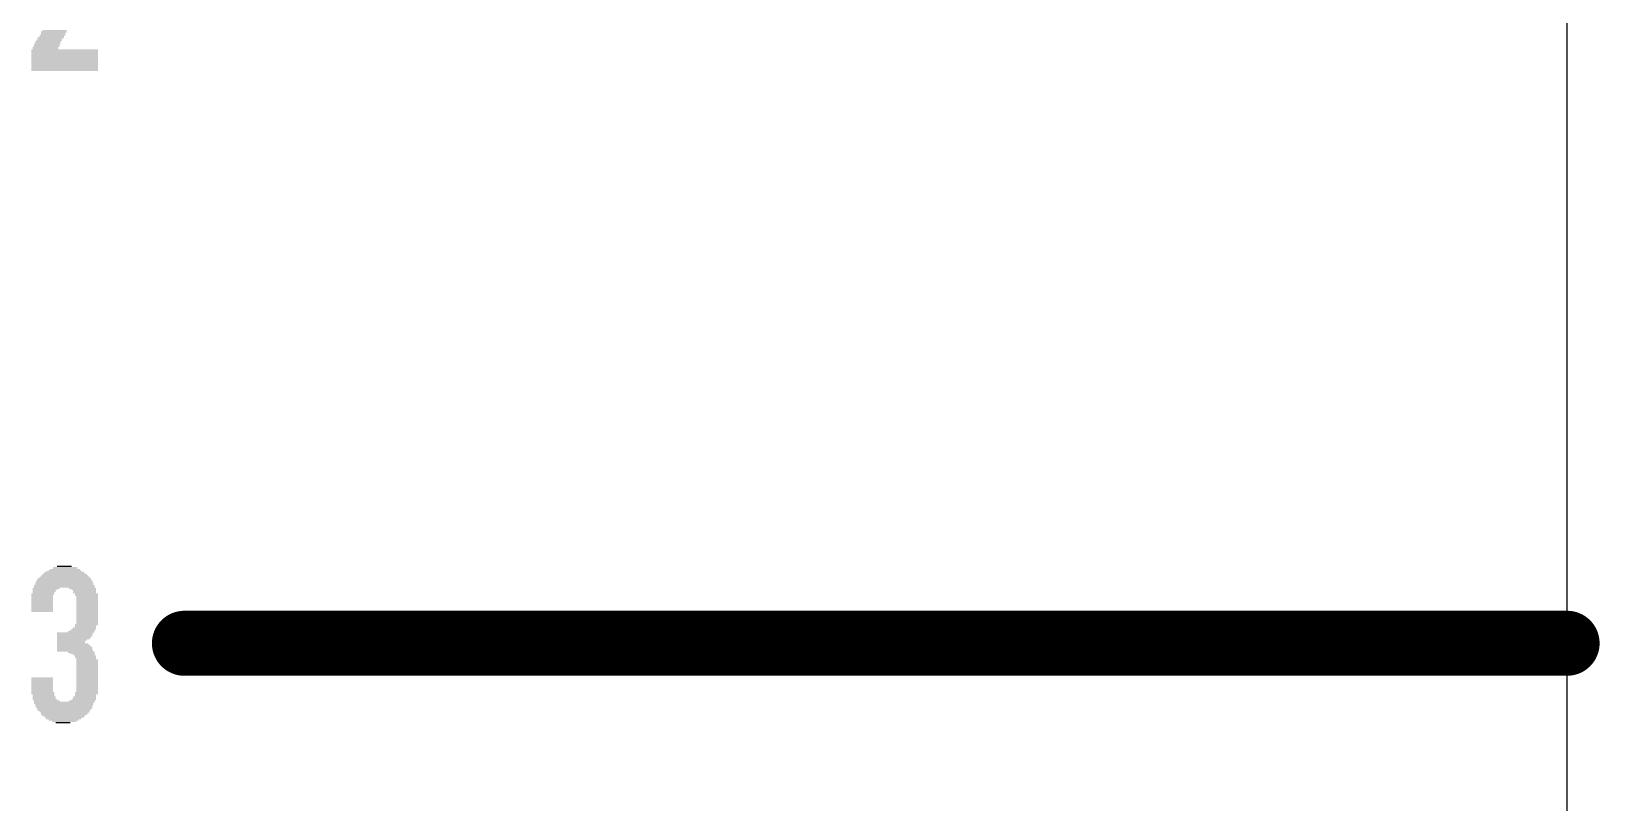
# Model space of a CAD drawing. Extents: x -1 to 100, y 0 to 61.
# Drawn here: x 75.08 to 99.57, y 33.07 to 45.12 of the extents above; entities that cross this region are included whole.
import ezdxf

# ---------------------------------------------------------------- set-up
doc = ezdxf.new("R2010")
doc.units = 0
for name, color, linetype in [('115', 151, 'CONTINUOUS'), ('170', 151, 'CONTINUOUS'), ('20', 31, 'CONTINUOUS')]:
    doc.layers.add(name, color=color, linetype=linetype)

# ---------------------------------------------------------------- blocks, each defined once
blk = doc.blocks.new('RECT')
blk.add_solid([(-0.5, -0.5), (0.5, -0.5), (-0.5, 0.5), (0.5, 0.5)])

msp = doc.modelspace()

# ---------------------------------------------------------------- linework, layer by layer
at = {"layer": '115', "const_width": 1.016}
msp.add_lwpolyline([(77.47, 35.56), (99.06, 35.56)], dxfattribs=at)
at = {"layer": '115', "const_width": 0.508}
for points in [[(77.47, 35.814, 1), (77.47, 35.306)], [(99.06, 35.306, 1), (99.06, 35.814)]]:
    msp.add_lwpolyline(points, format="xyb", dxfattribs=at)
at = {"layer": '20'}
msp.add_line((99.06, 0), (99.06, 60.96), dxfattribs=at)

# ---------------------------------------------------------------- block references
at = {"layer": '170'}
for p, xscale, yscale in [((75.41, 45.06), 0.4, 0.02), ((75.43, 45.11), 0.4, 0.02), ((75.42, 45.085), 0.38, 0.03), ((75.44, 45.13), 0.38, 0.02), ((75.6, 44.83), 1.04, 0.02), ((75.6, 44.81), 1.04, 0.02), ((75.3, 44.87), 0.4, 0.02), ((75.3, 44.85), 0.4, 0.02), ((75.32, 44.92), 0.4, 0.02), ((75.32, 44.895), 0.4, 0.03), ((75.34, 44.96), 0.4, 0.02), ((75.34, 44.94), 0.4, 0.02), ((75.36, 44.98), 0.4, 0.02), ((75.385, 45.02), 0.41, 0.02), ((75.37, 45), 0.38, 0.02), ((75.4, 45.04), 0.38, 0.02), ((75.6, 44.79), 1.04, 0.02), ((75.6, 44.77), 1.04, 0.02), ((75.6, 44.75), 1.04, 0.02), ((75.6, 44.725), 1.04, 0.03), ((75.6, 44.7), 1.04, 0.02), ((75.6, 44.68), 1.04, 0.02), ((75.6, 44.66), 1.04, 0.02), ((75.6, 44.64), 1.04, 0.02), ((75.6, 44.62), 1.04, 0.02), ((75.6, 44.6), 1.04, 0.02), ((75.6, 44.58), 1.04, 0.02), ((75.6, 44.56), 1.04, 0.02), ((75.6, 44.535), 1.04, 0.03), ((75.6, 44.51), 1.04, 0.02), ((75.61, 36.735), 0.38, 0.03), ((75.595, 36.76), 0.23, 0.02), ((75.595, 36.5), 0.91, 0.02), ((75.595, 36.48), 0.91, 0.02), ((75.595, 36.54), 0.87, 0.02), ((75.595, 36.52), 0.87, 0.02), ((75.595, 36.565), 0.83, 0.03), ((75.6, 36.59), 0.78, 0.02), ((75.6, 36.61), 0.74, 0.02), ((75.6, 36.63), 0.7, 0.02), ((75.595, 36.65), 0.65, 0.02), ((75.595, 36.67), 0.61, 0.02), ((75.595, 36.69), 0.53, 0.02), ((75.605, 36.71), 0.47, 0.02), ((75.26, 36.33), 0.36, 0.02), ((75.25, 36.31), 0.34, 0.02), ((75.25, 36.29), 0.34, 0.02), ((75.25, 36.27), 0.34, 0.02), ((75.25, 36.25), 0.34, 0.02), ((75.31, 36.42), 0.42, 0.02), ((75.29, 36.4), 0.38, 0.02), ((75.28, 36.375), 0.36, 0.03), ((75.27, 36.35), 0.34, 0.02), ((75.595, 36.46), 0.95, 0.02), ((75.595, 36.44), 0.95, 0.02), ((75.88, 36.42), 0.42, 0.02), ((75.9, 36.4), 0.38, 0.02), ((75.91, 36.375), 0.36, 0.03), ((75.91, 36.35), 0.36, 0.02), ((75.94, 36.33), 0.36, 0.02), ((75.94, 36.31), 0.36, 0.02), ((75.95, 36.29), 0.34, 0.02), ((75.95, 36.27), 0.34, 0.02), ((75.95, 36.25), 0.34, 0.02), ((75.25, 36.23), 0.34, 0.02), ((75.25, 36.21), 0.34, 0.02), ((75.25, 36.185), 0.34, 0.03), ((75.25, 36.16), 0.34, 0.02), ((75.25, 36.14), 0.34, 0.02), ((75.25, 36.12), 0.34, 0.02), ((75.25, 36.1), 0.34, 0.02), ((75.25, 36.08), 0.34, 0.02), ((75.25, 36.06), 0.34, 0.02), ((75.95, 36.23), 0.34, 0.02), ((75.95, 36.21), 0.34, 0.02), ((75.95, 36.185), 0.34, 0.03), ((75.95, 36.16), 0.34, 0.02), ((75.95, 36.14), 0.34, 0.02), ((75.95, 36.12), 0.34, 0.02), ((75.95, 36.1), 0.34, 0.02), ((75.95, 36.08), 0.34, 0.02), ((75.95, 36.06), 0.34, 0.02), ((75.95, 36.04), 0.34, 0.02), ((75.95, 36.015), 0.34, 0.03), ((75.95, 35.99), 0.34, 0.02), ((75.88, 35.76), 0.38, 0.02), ((75.9, 35.78), 0.38, 0.02), ((75.91, 35.8), 0.36, 0.02), ((75.94, 35.85), 0.36, 0.02), ((75.925, 35.825), 0.33, 0.03), ((75.95, 35.97), 0.34, 0.02), ((75.95, 35.95), 0.34, 0.02), ((75.95, 35.93), 0.34, 0.02), ((75.95, 35.91), 0.34, 0.02), ((75.95, 35.89), 0.34, 0.02), ((75.95, 35.87), 0.34, 0.02), ((75.765, 35.72), 0.57, 0.02), ((75.755, 35.7), 0.55, 0.02), ((75.755, 35.68), 0.55, 0.02), ((75.745, 35.655), 0.53, 0.03), ((75.735, 35.63), 0.51, 0.02), ((75.715, 35.61), 0.47, 0.02), ((75.7, 35.59), 0.44, 0.02), ((75.7, 35.57), 0.44, 0.02), ((75.725, 35.55), 0.49, 0.02), ((75.735, 35.53), 0.51, 0.02), ((75.745, 35.51), 0.53, 0.02), ((75.86, 35.74), 0.42, 0.02), ((75.755, 35.49), 0.55, 0.02), ((75.755, 35.465), 0.55, 0.03), ((75.765, 35.44), 0.57, 0.02), ((75.86, 35.42), 0.42, 0.02), ((75.88, 35.4), 0.38, 0.02), ((75.9, 35.38), 0.34, 0.02), ((75.925, 35.36), 0.33, 0.02), ((75.925, 35.34), 0.33, 0.02), ((75.935, 35.32), 0.31, 0.02), ((75.95, 35.295), 0.34, 0.03), ((75.95, 35.27), 0.34, 0.02), ((75.25, 35.02), 0.34, 0.02), ((75.95, 35.25), 0.34, 0.02), ((75.95, 35.23), 0.34, 0.02), ((75.95, 35.21), 0.34, 0.02), ((75.95, 35.19), 0.34, 0.02), ((75.95, 35.17), 0.34, 0.02), ((75.95, 35.15), 0.34, 0.02), ((75.95, 35.13), 0.34, 0.02), ((75.95, 35.105), 0.34, 0.03), ((75.95, 35.08), 0.34, 0.02), ((75.95, 35.06), 0.34, 0.02), ((75.95, 35.04), 0.34, 0.02), ((75.95, 35.02), 0.34, 0.02), ((75.25, 35), 0.34, 0.02), ((75.25, 34.98), 0.34, 0.02), ((75.25, 34.96), 0.34, 0.02), ((75.25, 34.935), 0.34, 0.03), ((75.25, 34.91), 0.34, 0.02), ((75.25, 34.89), 0.34, 0.02), ((75.25, 34.87), 0.34, 0.02), ((75.25, 34.85), 0.34, 0.02), ((75.25, 34.83), 0.34, 0.02), ((75.25, 34.81), 0.34, 0.02), ((75.26, 34.79), 0.36, 0.02), ((75.26, 34.77), 0.36, 0.02), ((75.94, 34.79), 0.36, 0.02), ((75.94, 34.77), 0.36, 0.02), ((75.95, 35), 0.34, 0.02), ((75.95, 34.98), 0.34, 0.02), ((75.95, 34.96), 0.34, 0.02), ((75.95, 34.935), 0.34, 0.03), ((75.95, 34.91), 0.34, 0.02), ((75.95, 34.89), 0.34, 0.02), ((75.95, 34.87), 0.34, 0.02), ((75.95, 34.85), 0.34, 0.02), ((75.95, 34.83), 0.34, 0.02), ((75.95, 34.81), 0.34, 0.02), ((75.27, 34.745), 0.34, 0.03), ((75.28, 34.72), 0.36, 0.02), ((75.28, 34.7), 0.36, 0.02), ((75.29, 34.68), 0.38, 0.02), ((75.32, 34.66), 0.4, 0.02), ((75.595, 34.64), 0.95, 0.02), ((75.585, 34.62), 0.93, 0.02), ((75.595, 34.6), 0.91, 0.02), ((75.585, 34.58), 0.89, 0.02), ((75.595, 34.555), 0.87, 0.03), ((75.595, 34.53), 0.83, 0.02), ((75.87, 34.66), 0.4, 0.02), ((75.9, 34.68), 0.38, 0.02), ((75.91, 34.72), 0.36, 0.02), ((75.91, 34.7), 0.36, 0.02), ((75.925, 34.745), 0.33, 0.03), ((75.585, 34.51), 0.81, 0.02), ((75.6, 34.49), 0.78, 0.02), ((75.6, 34.47), 0.74, 0.02), ((75.59, 34.45), 0.72, 0.02), ((75.585, 34.43), 0.67, 0.02), ((75.595, 34.41), 0.61, 0.02), ((75.585, 34.385), 0.55, 0.03), ((75.585, 34.36), 0.47, 0.02), ((75.59, 34.34), 0.38, 0.02), ((75.575, 34.32), 0.23, 0.02)]:
    msp.add_blockref('RECT', p, dxfattribs=dict(at, xscale=xscale, yscale=yscale))

doc.saveas('drawing.dxf')
